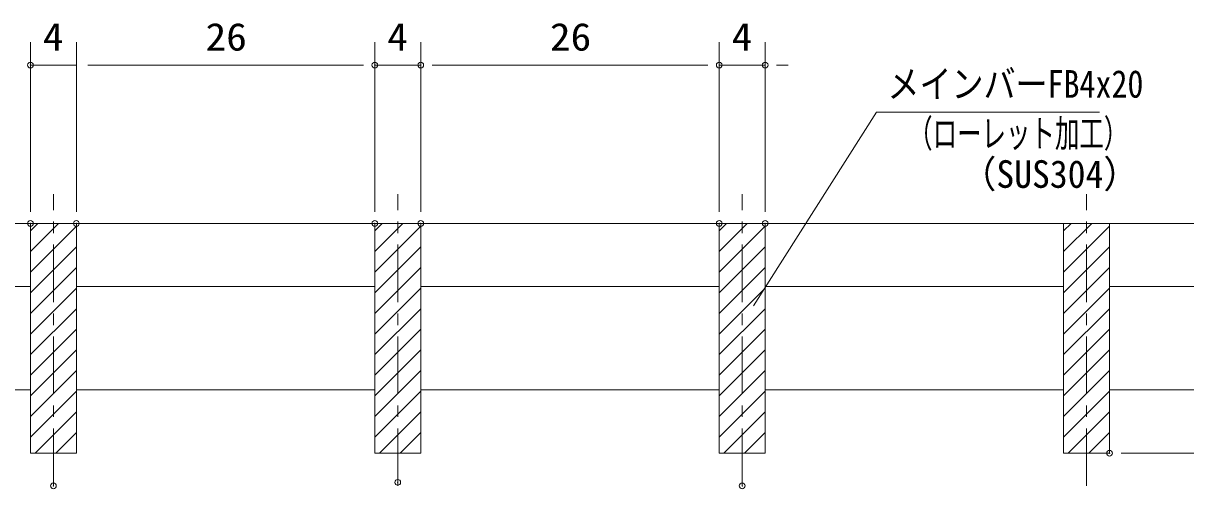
# Model space of a CAD drawing. Units: millimetres, scale not verified. Extents: x -1050 to 1050, y -742 to 742.
# Drawn here: x -165 to 342, y -379 to -177 of the extents above; entities that cross this region are included whole.
import ezdxf
from ezdxf.enums import TextEntityAlignment as Align

# ---------------------------------------------------------------- set-up
doc = ezdxf.new("R2010")
doc.units = ezdxf.units.MM
doc.header["$LTSCALE"] = 5
doc.header["$PDMODE"] = 32
doc.header["$PDSIZE"] = 2.5
doc.linetypes.add('CHAIN1', pattern=[8, 5, -1, 1, -1])
for name, color, linetype, lineweight in [('0-1_寸法注釈', 2, 'Continuous', 9), ('0-2_蓋', 5, 'Continuous', 9), ('0-4_DEFPOINTS', 134, 'Continuous', 9), ('0-5_中心線', 6, 'CHAIN1', 9), ('0-7_ハッチング', 4, 'Continuous', 9)]:
    doc.layers.add(name, color=color, linetype=linetype, lineweight=lineweight)
doc.styles.add('ＭＳ ゴシック', font='')
doc.styles.get('ＭＳ ゴシック').set_extended_font_data('MS Gothic')

msp = doc.modelspace()

# ---------------------------------------------------------------- linework, layer by layer
at = {"layer": '0-1_寸法注釈'}
for p, q in [((-161.5, -258.884), (-161.5, -184.975)), ((-141.5, -258.884), (-141.5, -184.975)), ((-141.5, -258.884), (-141.5, -184.975)), ((-11.5, -258.884), (-11.5, -184.975)), ((-11.5, -258.884), (-11.5, -184.975)), ((8.5, -258.884), (8.5, -184.975)), ((8.5, -258.884), (8.5, -184.975)), ((138.5, -258.884), (138.5, -184.975)), ((138.5, -258.884), (138.5, -184.975)), ((158.5, -258.884), (158.5, -184.975)), ((-141.5, -194.975), (-161.5, -194.975)), ((-136.5, -194.975), (-16.5, -194.975)), ((-136.5, -194.975), (-131.5, -194.975)), ((-16.5, -194.975), (-21.5, -194.975)), ((-11.5, -194.975), (8.5, -194.975)), ((13.5, -194.975), (18.5, -194.975)), ((13.5, -194.975), (133.5, -194.975)), ((133.5, -194.975), (128.5, -194.975)), ((138.5, -194.975), (158.5, -194.975)), ((163.5, -194.975), (168.5, -194.975)), ((313.5, -363.884), (458.665, -363.884))]:
    msp.add_line(p, q, dxfattribs=at)
msp.add_lwpolyline([(304.186, -215.492), (206.996, -215.492), (153.485, -299.742)], dxfattribs=at)
at = {"layer": '0-2_蓋'}
for p, q in [((-401.5, -263.884), (398.5, -263.884)), ((-161.5, -263.884), (-161.5, -363.884)), ((-161.5, -263.884), (-141.5, -263.884)), ((-141.5, -363.884), (-141.5, -263.884)), ((-11.5, -263.884), (-11.5, -363.884)), ((-11.5, -263.884), (8.5, -263.884)), ((8.5, -363.884), (8.5, -263.884)), ((138.5, -263.884), (138.5, -363.884)), ((138.5, -263.884), (158.5, -263.884)), ((158.5, -363.884), (158.5, -263.884)), ((288.5, -263.884), (288.5, -363.884)), ((288.5, -263.884), (308.5, -263.884)), ((308.5, -363.884), (308.5, -263.884)), ((-291.5, -291.384), (-161.5, -291.384)), ((-141.5, -291.384), (-11.5, -291.384)), ((8.5, -291.384), (138.5, -291.384)), ((158.5, -291.384), (288.5, -291.384)), ((308.5, -291.384), (398.5, -291.384)), ((-291.5, -336.384), (-161.5, -336.384)), ((-141.5, -336.384), (-11.5, -336.384)), ((8.5, -336.384), (138.5, -336.384)), ((158.5, -336.384), (288.5, -336.384)), ((308.5, -336.384), (394.289, -336.384)), ((-161.5, -363.884), (-141.5, -363.884)), ((-11.5, -363.884), (8.5, -363.884)), ((138.5, -363.884), (158.5, -363.884)), ((288.5, -363.884), (308.5, -363.884))]:
    msp.add_line(p, q, dxfattribs=at)
at = {"layer": '0-4_DEFPOINTS'}
for p in [(-161.5, -194.975), (-11.5, -194.975), (8.5, -194.975), (138.5, -194.975), (158.5, -194.975), (-161.5, -263.884), (-141.5, -263.884), (-11.5, -263.884), (8.5, -263.884), (138.5, -263.884), (158.5, -263.884), (308.5, -363.884), (-151.5, -378.111), (-1.5, -376.585), (148.5, -378.111)]:
    msp.add_point(p, dxfattribs=at)
at = {"layer": '0-5_中心線'}
for p, q in [((-151.5, -378.111), (-151.5, -251.182)), ((-1.5, -378.111), (-1.5, -251.182)), ((148.5, -378.111), (148.5, -251.182)), ((298.5, -378.111), (298.5, -251.182))]:
    msp.add_line(p, q, dxfattribs=at)
at = {"layer": '0-7_ハッチング'}
for p, q in [((-161.5, -267.124), (-158.259, -263.884)), ((-161.5, -276.105), (-149.279, -263.884)), ((-161.5, -285.085), (-141.5, -265.085)), ((-11.5, -267.124), (-8.259, -263.884)), ((-11.5, -276.105), (0.721, -263.884)), ((-11.5, -285.085), (8.5, -265.085)), ((138.5, -267.124), (141.741, -263.884)), ((138.5, -276.105), (150.721, -263.884)), ((138.5, -285.085), (158.5, -265.085)), ((288.5, -267.124), (291.741, -263.884)), ((288.5, -276.105), (300.721, -263.884)), ((288.5, -285.085), (308.5, -265.085)), ((-161.5, -294.065), (-141.5, -274.065)), ((-11.5, -294.065), (8.5, -274.065)), ((138.5, -294.065), (158.5, -274.065)), ((288.5, -294.065), (308.5, -274.065)), ((-161.5, -303.045), (-141.5, -283.045)), ((-11.5, -303.045), (8.5, -283.045)), ((138.5, -303.045), (158.5, -283.045)), ((288.5, -303.045), (308.5, -283.045)), ((-161.5, -312.026), (-141.5, -292.026)), ((-11.5, -312.026), (8.5, -292.026)), ((138.5, -312.026), (158.5, -292.026)), ((288.5, -312.026), (308.5, -292.026)), ((-161.5, -321.006), (-141.5, -301.006)), ((-11.5, -321.006), (8.5, -301.006)), ((138.5, -321.006), (158.5, -301.006)), ((288.5, -321.006), (308.5, -301.006)), ((-161.5, -329.986), (-141.5, -309.986)), ((-11.5, -329.986), (8.5, -309.986)), ((138.5, -329.986), (158.5, -309.986)), ((288.5, -329.986), (308.5, -309.986)), ((-161.5, -338.966), (-141.5, -318.966)), ((-11.5, -338.966), (8.5, -318.966)), ((138.5, -338.966), (158.5, -318.966)), ((288.5, -338.966), (308.5, -318.966)), ((-161.5, -347.947), (-141.5, -327.947)), ((-11.5, -347.947), (8.5, -327.947)), ((138.5, -347.947), (158.5, -327.947)), ((288.5, -347.947), (308.5, -327.947)), ((-161.5, -356.927), (-141.5, -336.927)), ((-11.5, -356.927), (8.5, -336.927)), ((138.5, -356.927), (158.5, -336.927)), ((288.5, -356.927), (308.5, -336.927)), ((-159.476, -363.884), (-141.5, -345.907)), ((-9.476, -363.884), (8.5, -345.907)), ((140.524, -363.884), (158.5, -345.907)), ((290.524, -363.884), (308.5, -345.907)), ((-150.496, -363.884), (-141.5, -354.887)), ((-0.496, -363.884), (8.5, -354.887)), ((149.504, -363.884), (158.5, -354.887)), ((299.504, -363.884), (308.5, -354.887)), ((-141.516, -363.884), (-141.5, -363.868)), ((8.484, -363.884), (8.5, -363.868)), ((158.484, -363.884), (158.5, -363.868)), ((308.484, -363.884), (308.5, -363.868))]:
    msp.add_line(p, q, dxfattribs=at)
for points in [[(-141.5, -263.884), (-161.5, -263.884), (-161.5, -363.884), (-141.5, -363.884)], [(8.5, -263.884), (-11.5, -263.884), (-11.5, -363.884), (8.5, -363.884)], [(158.5, -263.884), (138.5, -263.884), (138.5, -363.884), (158.5, -363.884)], [(308.5, -263.884), (288.5, -263.884), (288.5, -363.884), (308.5, -363.884)]]:
    msp.add_lwpolyline(points, close=True, dxfattribs=at)

# ---------------------------------------------------------------- texts
at = {"layer": '0-1_寸法注釈', "color": 7, "style": 'ＭＳ ゴシック'}
for s, height, width, p in [('4', 12.02, 1.1, (-156.085, -192.288)), ('26', 12.02, 1.1, (-85.233, -192.288)), ('4', 12.02, 1.1, (-6.085, -192.288)), ('26', 12.02, 1.1, (64.767, -192.288)), ('4', 12.02, 1.1, (143.915, -192.288)), ('メインバーFB4x20', 12.03, 0.85, (211.773, -212.805)), ('（ローレット加工）', 12.02, 0.65, (220.773, -234.36)), ('（SUS304）', 12.02, 0.95, (243.62, -252.025))]:
    msp.add_text(s, height=height, dxfattribs=dict(at, width=width)).set_placement(p, align=Align.BOTTOM_LEFT)

doc.saveas('drawing.dxf')
